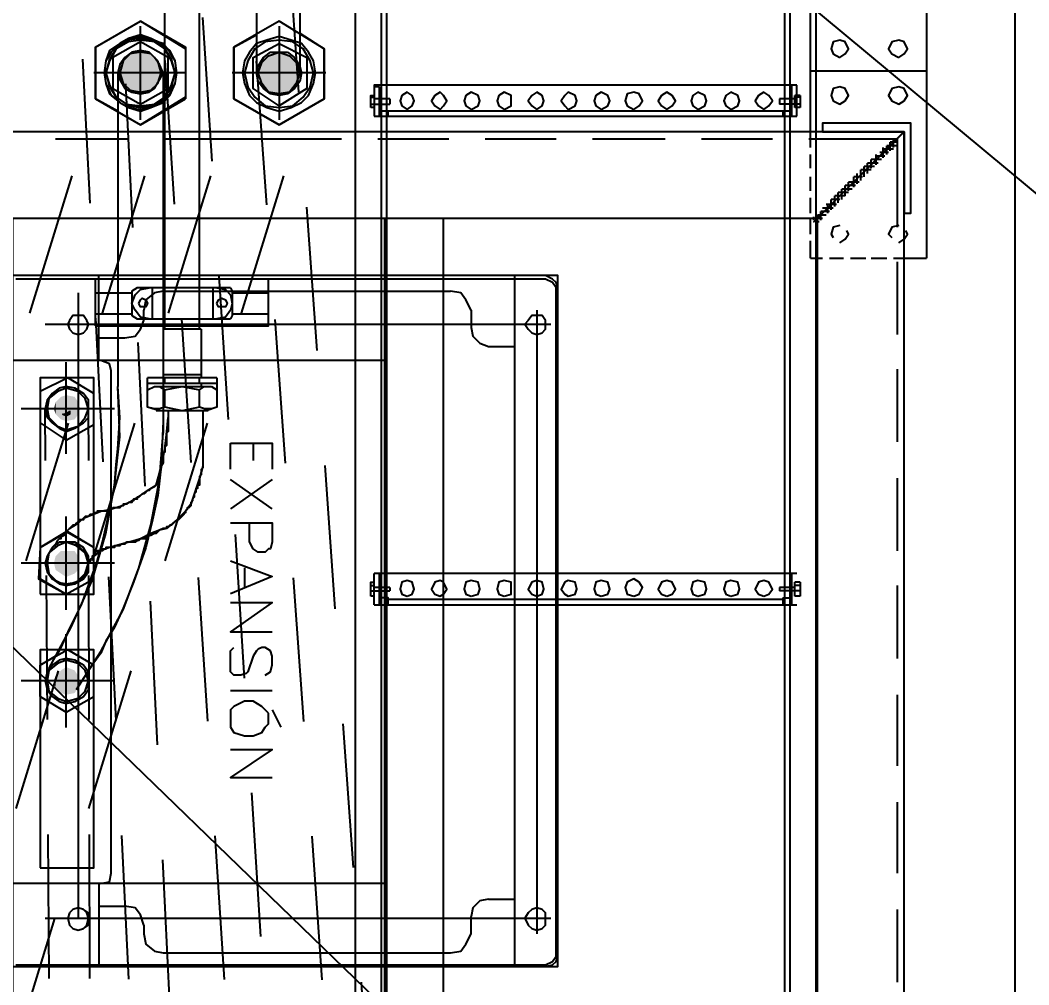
# Model space of a CAD drawing. Header units: millimetres. Extents: x 0 to 257, y -23 to 320.
# Drawn here: x 66.163 to 67.04, y -13.302 to -12.464 of the extents above; entities that cross this region are included whole.
import ezdxf
from ezdxf import colors
from ezdxf.entities.mleader import LeaderData, LeaderLine
from ezdxf.math import Vec2, Vec3

# ---------------------------------------------------------------- set-up
doc = ezdxf.new("R2010")
doc.units = ezdxf.units.MM
doc.header["$LTSCALE"] = 0.1
doc.linetypes.add('DASHED2', pattern=[0.375, 0.25, -0.125])
for name, color, linetype in [('1', 1, 'Continuous'), ('5', 5, 'Continuous'), ('8', 8, 'Continuous'), ('9', 96, 'Continuous'), ('AT&T_PROYECTO F.O', 5, 'Continuous')]:
    doc.layers.add(name, color=color, linetype=linetype)
doc.styles.add('TEXTOS', font='romans.shx')

# ---------------------------------------------------------------- blocks, each defined once
blk = doc.blocks.new('A$Ca43bcb66')
at = {"linetype": 'Continuous'}
for points in [[(0.81685, 3.47649), (0.81685, 3.49605), (0.82437, 3.49756)], [(0.81685, 3.47649), (0.82437, 3.47349), (0.82437, 3.49756)], [(0.82437, 3.47349), (0.82437, 3.49756), (0.82888, 3.49605)], [(0.81234, 3.48552), (0.81384, 3.48101), (0.81384, 3.49154)], [(0.81384, 3.48101), (0.81685, 3.47649), (0.81685, 3.49605)], [(0.81384, 3.48101), (0.81384, 3.49154), (0.81685, 3.49605)], [(0.82437, 3.47349), (0.82888, 3.47649), (0.82888, 3.49605)], [(0.82888, 3.47649), (0.82888, 3.49605), (0.8334, 3.49154)], [(0.82888, 3.47649), (0.8334, 3.48101), (0.8334, 3.49154)], [(0.8334, 3.48101), (0.8334, 3.49154), (0.8349, 3.48552)], [(0.81384, 3.37721), (0.81685, 3.3727), (0.81685, 3.39225)], [(0.81384, 3.37721), (0.81384, 3.38924), (0.81685, 3.39225)], [(0.81384, 3.37721), (0.81835, 3.3727), (0.81835, 3.39225)], [(0.81384, 3.37721), (0.81384, 3.38924), (0.81835, 3.39225)], [(0.81685, 3.3727), (0.82437, 3.3727), (0.82437, 3.39526)], [(0.81685, 3.3727), (0.81685, 3.39225), (0.82437, 3.39526)], [(0.81835, 3.3727), (0.82437, 3.3727), (0.82437, 3.39526)], [(0.81835, 3.3727), (0.81835, 3.39225), (0.82437, 3.39526)], [(0.82437, 3.3727), (0.82437, 3.39526), (0.82888, 3.39225)], [(0.82437, 3.3727), (0.82888, 3.3727), (0.82888, 3.39225)], [(0.82888, 3.3727), (0.82888, 3.39225), (0.8334, 3.38924)], [(0.81234, 3.38323), (0.81384, 3.37721), (0.81384, 3.38924)], [(0.82888, 3.3727), (0.8334, 3.37721), (0.8334, 3.38924)], [(0.8334, 3.37721), (0.8334, 3.38924), (0.8349, 3.38323)], [(0.81234, 3.24934), (0.81384, 3.24332), (0.81384, 3.25385)], [(0.81384, 3.24332), (0.81685, 3.23881), (0.81685, 3.25837)], [(0.81384, 3.24332), (0.81384, 3.25385), (0.81685, 3.25837)], [(0.81685, 3.23881), (0.82437, 3.23731), (0.82437, 3.25987)], [(0.81685, 3.23881), (0.81685, 3.25837), (0.82437, 3.25987)], [(0.82437, 3.25235), (0.82136, 3.25085), (0.82136, 3.25385), (0.82437, 3.25536), (0.82738, 3.25385)], [(0.82437, 3.23731), (0.82437, 3.25987), (0.82888, 3.25837)], [(0.82437, 3.23731), (0.82888, 3.23881), (0.82888, 3.25837)], [(0.82888, 3.23881), (0.82888, 3.25837), (0.8334, 3.25385)], [(0.82888, 3.23881), (0.8334, 3.24332), (0.8334, 3.25385)], [(0.8334, 3.24332), (0.8334, 3.25385), (0.8349, 3.24934)], [(0.62279, 2.95149), (0.6258, 2.94396), (0.6258, 2.97104)], [(0.62279, 2.95149), (0.62279, 2.96502), (0.6258, 2.97104)], [(0.6258, 2.94396), (0.63182, 2.94096), (0.63182, 2.97405)], [(0.6258, 2.94396), (0.6258, 2.97104), (0.63182, 2.97405)], [(0.63182, 2.94096), (0.63182, 2.97405), (0.63934, 2.97706)], [(0.63182, 2.94096), (0.63934, 2.93945), (0.63934, 2.97706)], [(0.63934, 2.93945), (0.63934, 2.97706), (0.64686, 2.97405)], [(0.63934, 2.93945), (0.64686, 2.94096), (0.64686, 2.97405)], [(0.64686, 2.94096), (0.64686, 2.97405), (0.65288, 2.97104)], [(0.64686, 2.94096), (0.65288, 2.94396), (0.65288, 2.97104)], [(0.65288, 2.94396), (0.65288, 2.97104), (0.65589, 2.96502)], [(0.74314, 2.95149), (0.74765, 2.94396), (0.74765, 2.97104)], [(0.74314, 2.95149), (0.74314, 2.96502), (0.74765, 2.97104)], [(0.74314, 2.94998), (0.74765, 2.94396), (0.74765, 2.97104)], [(0.74314, 2.94998), (0.74314, 2.96352), (0.74765, 2.97104)], [(0.74765, 2.94396), (0.75216, 2.94096), (0.75216, 2.97405)], [(0.74765, 2.94396), (0.74765, 2.97104), (0.75216, 2.97405)], [(0.74765, 2.94396), (0.75216, 2.93945), (0.75216, 2.97405)], [(0.75216, 2.94096), (0.75968, 2.93945), (0.75968, 2.97706)], [(0.75216, 2.94096), (0.75216, 2.97405), (0.75968, 2.97706)], [(0.75216, 2.93945), (0.75968, 2.93795), (0.75968, 2.97555)], [(0.75216, 2.93945), (0.75216, 2.97405), (0.75968, 2.97555)], [(0.75968, 2.93945), (0.75968, 2.97706), (0.76721, 2.97405)], [(0.75968, 2.93795), (0.75968, 2.97555), (0.76721, 2.97405)], [(0.75968, 2.93945), (0.76721, 2.94096), (0.76721, 2.97405)], [(0.75968, 2.93795), (0.76721, 2.93945), (0.76721, 2.97405)], [(0.76721, 2.94096), (0.76721, 2.97405), (0.77322, 2.97104)], [(0.76721, 2.93945), (0.76721, 2.97405), (0.77322, 2.97104)], [(0.76721, 2.94096), (0.77322, 2.94396), (0.77322, 2.97104)], [(0.76721, 2.93945), (0.77322, 2.94396), (0.77322, 2.97104)], [(0.77322, 2.94396), (0.77322, 2.97104), (0.77774, 2.96502)], [(0.77322, 2.94396), (0.77322, 2.97104), (0.77774, 2.96352)], [(0.61978, 2.9575), (0.62279, 2.95149), (0.62279, 2.96502)], [(0.6273, 2.9575), (0.63031, 2.96352), (0.63031, 2.95149)], [(0.63031, 2.96352), (0.63332, 2.96653), (0.63332, 2.94697)], [(0.63031, 2.96352), (0.63031, 2.95149), (0.63332, 2.94697)], [(0.63332, 2.96653), (0.63934, 2.96954), (0.63934, 2.94697)], [(0.63332, 2.96653), (0.63332, 2.94697), (0.63934, 2.94697)], [(0.63934, 2.96954), (0.64536, 2.96653), (0.64536, 2.94697)], [(0.63934, 2.96954), (0.63934, 2.94697), (0.64536, 2.94697)], [(0.64536, 2.96653), (0.64836, 2.96352), (0.64836, 2.95149)], [(0.64536, 2.96653), (0.64536, 2.94697), (0.64836, 2.95149)], [(0.64836, 2.96352), (0.64836, 2.95149), (0.65137, 2.9575)], [(0.65288, 2.94396), (0.65589, 2.95149), (0.65589, 2.96502)], [(0.65589, 2.95149), (0.65589, 2.96502), (0.65889, 2.9575)], [(0.74013, 2.9575), (0.74314, 2.95149), (0.74314, 2.96502)], [(0.74163, 2.9575), (0.74314, 2.94998), (0.74314, 2.96352)], [(0.74915, 2.9575), (0.75066, 2.95149), (0.75066, 2.96352)], [(0.75066, 2.95149), (0.75517, 2.94697), (0.75517, 2.96653)], [(0.75066, 2.95149), (0.75066, 2.96352), (0.75517, 2.96653)], [(0.75517, 2.94697), (0.75968, 2.94547), (0.75968, 2.96803)], [(0.75517, 2.94697), (0.75517, 2.96653), (0.75968, 2.96803)], [(0.75968, 2.94547), (0.75968, 2.96803), (0.7657, 2.96653)], [(0.75968, 2.94547), (0.7657, 2.94697), (0.7657, 2.96653)], [(0.7657, 2.94697), (0.7657, 2.96653), (0.77021, 2.96352)], [(0.7657, 2.94697), (0.77021, 2.95149), (0.77021, 2.96352)], [(0.77322, 2.94396), (0.77774, 2.95149), (0.77774, 2.96502)], [(0.77322, 2.94396), (0.77774, 2.94998), (0.77774, 2.96352)]]:
    blk.add_hatch(color=256, dxfattribs=at).paths.add_polyline_path(points)
for p, q in [((0.54757, 3.66153), (0.87702, 3.66153)), ((0.55209, 3.41933), (0.55209, 3.39225)), ((0.18654, 3.41181), (0.19105, 3.41181)), ((0.19105, 3.41181), (0.19105, 3.39977)), ((0.18654, 3.4073), (0.20459, 3.4073)), ((0.18654, 3.40278), (0.19105, 3.40278)), ((0.18654, 3.39977), (0.19105, 3.39977)), ((0.18954, 3.39225), (0.5566, 3.39225)), ((0.54757, 3.20722), (0.87702, 3.20722)), ((0.17751, 3.00865), (0.17751, 2.90485)), ((0.19406, 2.9906), (0.55209, 2.9906)), ((0.55209, 2.99511), (0.55209, 2.96954)), ((0.18654, 2.98759), (0.19105, 2.98759)), ((0.18654, 2.98458), (0.20459, 2.98458)), ((0.19105, 2.98759), (0.19105, 2.97706)), ((0.18654, 2.97856), (0.19105, 2.97856)), ((0.18654, 2.97706), (0.19105, 2.97706))]:
    blk.add_line(p, q, dxfattribs=at)
blk.add_lwpolyline([(0, 4.5), (1.5, 4.5), (1.5, 0), (0, 0), (0, 4.5)])
for points in [[(0.94923, 3.8601), (0.09628, 3.8601), (0.09628, 3.00865), (0.94923, 3.00865), (0.94923, 3.8601)], [(0.54607, 0.00301), (0.54607, 3.8601)], [(0.173, 0.00301), (0.173, 3.84656)], [(0.19556, 0.00301), (0.19556, 3.84656)], [(0.20008, 0.00301), (0.20008, 3.84656)], [(0.55058, 0.00301), (0.55058, 3.84656)], [(0.57315, 0.00301), (0.57315, 3.84656)], [(0.871, 3.78338), (0.17149, 3.78338), (0.17149, 3.08387), (0.871, 3.08387), (0.871, 3.78338)], [(0.49643, 3.78338), (0.49643, 3.08387)], [(0.54757, 3.08387), (0.54757, 3.78338)], [(0.10229, 3.68409), (0.10229, 3.74727)], [(0.87702, 3.73373), (0.39714, 3.73373), (0.39714, 3.13351), (0.87702, 3.13351), (0.87702, 3.73373)], [(0.40767, 3.73373), (0.40165, 3.73223), (0.39865, 3.72922), (0.39714, 3.72471)], [(0.43475, 3.13351), (0.43475, 3.73373)], [(0.79579, 3.66153), (0.79579, 3.73373)], [(0.40767, 3.73223), (0.40165, 3.72922), (0.39865, 3.72471)], [(0.39865, 3.72471), (0.39865, 3.14404)], [(0.868, 3.73223), (0.40767, 3.73223)], [(0.75668, 3.69763), (0.75668, 3.70515), (0.75517, 3.71418), (0.74765, 3.7202), (0.74013, 3.7217), (0.49041, 3.7217), (0.48138, 3.7202), (0.47687, 3.71418), (0.47236, 3.70515), (0.47236, 3.69011)], [(0.41519, 3.70214), (0.41068, 3.70064), (0.40767, 3.69763), (0.40767, 3.6871), (0.41068, 3.68409), (0.41519, 3.68259), (0.41971, 3.68409), (0.42272, 3.6871), (0.42572, 3.69161), (0.42272, 3.69763), (0.41971, 3.70064), (0.41519, 3.70214)], [(0.41519, 3.1636), (0.41519, 3.70515)], [(0.81835, 3.70064), (0.81384, 3.70214), (0.80933, 3.70064), (0.80481, 3.69763), (0.80481, 3.6871), (0.80933, 3.68409), (0.81384, 3.68259), (0.81835, 3.68409)], [(0.80933, 3.70064), (0.80632, 3.69763), (0.80481, 3.69161), (0.80632, 3.6871), (0.80933, 3.68409)], [(0.82287, 3.69161), (0.82136, 3.69763), (0.81835, 3.70064)], [(0.84242, 3.69161), (0.40316, 3.69161)], [(0.45731, 3.67507), (0.46484, 3.67657), (0.47085, 3.68259), (0.47236, 3.69011)], [(0.75668, 3.69763), (0.75968, 3.6886), (0.7642, 3.68259), (0.77322, 3.68108)], [(0.81384, 3.14855), (0.81384, 3.69161)], [(0.82136, 3.6871), (0.82287, 3.69161)], [(0.79579, 3.68108), (0.77322, 3.68108)], [(0.81835, 3.68409), (0.82136, 3.6871)], [(0.45731, 3.67507), (0.43475, 3.67507)], [(0.79428, 3.66153), (0.78676, 3.66002), (0.78526, 3.6525)], [(0.10229, 3.59082), (0.10229, 3.6525)], [(0.78526, 3.6525), (0.78526, 3.21625), (0.78676, 3.21023), (0.79428, 3.20722)], [(0.84693, 3.64799), (0.8003, 3.64799), (0.8003, 3.45844), (0.84693, 3.45844), (0.84693, 3.64799)], [(0.68146, 3.54527), (0.64536, 3.54527), (0.68146, 3.56934), (0.64536, 3.56934)], [(0.10229, 3.49756), (0.10229, 3.55923)], [(0.64836, 3.51368), (0.65438, 3.50767), (0.6619, 3.50315), (0.66942, 3.50315), (0.67845, 3.50767), (0.68146, 3.51067), (0.68146, 3.52572), (0.67845, 3.53023), (0.66942, 3.53324), (0.6619, 3.53324), (0.65438, 3.53023), (0.65137, 3.52572), (0.64836, 3.52271), (0.64836, 3.51368)], [(0.64536, 3.51067), (0.63783, 3.52572)], [(0.82437, 3.52614), (0.82437, 3.4449)], [(0.84693, 3.49906), (0.82437, 3.5126), (0.8003, 3.49906), (0.8003, 3.47198), (0.82287, 3.45844), (0.84693, 3.47198)], [(0.84693, 3.49906), (0.84693, 3.47198), (0.83189, 3.46296), (0.82738, 3.45393), (0.82136, 3.44039), (0.81083, 3.41933), (0.80481, 3.40278), (0.79729, 3.38172), (0.79278, 3.36517), (0.78676, 3.3381), (0.78225, 3.31704), (0.78074, 3.29748), (0.77924, 3.28394), (0.77774, 3.25686), (0.77924, 3.22979)], [(0.82437, 3.50508), (0.81685, 3.50357), (0.80933, 3.49906), (0.80481, 3.49304), (0.80481, 3.478), (0.80933, 3.47198), (0.81685, 3.46747), (0.82437, 3.46596), (0.83039, 3.46747), (0.8364, 3.47198), (0.84092, 3.478), (0.84242, 3.48552), (0.84092, 3.49304), (0.8364, 3.49906), (0.83039, 3.50357), (0.82437, 3.50508)], [(0.82437, 3.50357), (0.81384, 3.50056), (0.80782, 3.49455), (0.80481, 3.48552), (0.80782, 3.47649), (0.81384, 3.47048), (0.82437, 3.46747), (0.83189, 3.47048), (0.83941, 3.47649), (0.84092, 3.48552), (0.83941, 3.49455), (0.83189, 3.50056), (0.82437, 3.50357)], [(0.64536, 3.49413), (0.68146, 3.49413)], [(0.81534, 3.49304), (0.79428, 3.45995), (0.77473, 3.42384), (0.76119, 3.38774), (0.75066, 3.35013), (0.74314, 3.31102), (0.74013, 3.2704)], [(0.65137, 3.48059), (0.64686, 3.47758), (0.64536, 3.47156), (0.64536, 3.46404), (0.64686, 3.45953), (0.65137, 3.45652), (0.65438, 3.45652), (0.65739, 3.45802), (0.65889, 3.45953), (0.6619, 3.46404), (0.66642, 3.47758), (0.66792, 3.47908), (0.67243, 3.48059), (0.67845, 3.48059), (0.68146, 3.47758), (0.68146, 3.45953), (0.67845, 3.45652)], [(0.78225, 3.48552), (0.86348, 3.48552)], [(0.74013, 3.25987), (0.74163, 3.29898), (0.74464, 3.32456), (0.74915, 3.34562), (0.75517, 3.36969), (0.7657, 3.39977), (0.77473, 3.42234), (0.78225, 3.43889), (0.78977, 3.45092), (0.79428, 3.46145), (0.80181, 3.47198), (0.8003, 3.47198)], [(0.83941, 3.47499), (0.81986, 3.43889), (0.80181, 3.39827), (0.78977, 3.35765), (0.78225, 3.31553), (0.77774, 3.27341), (0.77924, 3.22979)], [(0.10229, 3.40278), (0.10229, 3.46596)], [(0.68146, 3.41741), (0.64536, 3.41741), (0.68146, 3.44298), (0.64536, 3.44298)], [(0.5566, 3.41933), (0.18954, 3.41933)], [(0.19406, 3.39225), (0.19406, 3.41933)], [(0.20158, 3.41331), (0.20158, 3.41933)], [(0.54457, 3.41933), (0.54457, 3.41331), (0.55209, 3.41331)], [(0.5566, 3.41933), (0.5566, 3.39225)], [(0.82437, 3.42384), (0.82437, 3.34261)], [(0.18654, 3.39977), (0.18654, 3.41181)], [(0.20158, 3.41331), (0.19406, 3.41331)], [(0.20158, 3.41482), (0.54457, 3.41482)], [(0.21813, 3.41181), (0.21361, 3.4103), (0.21061, 3.40579), (0.21361, 3.39977), (0.21813, 3.39827), (0.22264, 3.39977), (0.22565, 3.40579), (0.22264, 3.4103), (0.21813, 3.41181)], [(0.24671, 3.41181), (0.24069, 3.4103), (0.23919, 3.40579), (0.24069, 3.39977), (0.24671, 3.39827), (0.25122, 3.39977), (0.25273, 3.40579), (0.25122, 3.4103), (0.24671, 3.41181)], [(0.27529, 3.41181), (0.26927, 3.4103), (0.26777, 3.40579), (0.26927, 3.39977), (0.27529, 3.39827), (0.2798, 3.39977), (0.28131, 3.40579), (0.2798, 3.4103), (0.27529, 3.41181)], [(0.30237, 3.41181), (0.29786, 3.4103), (0.29485, 3.40579), (0.29786, 3.39977), (0.30237, 3.39827), (0.30688, 3.39977), (0.30989, 3.40579), (0.30688, 3.4103), (0.30237, 3.41181)], [(0.33095, 3.41181), (0.32644, 3.4103), (0.32343, 3.40429), (0.32644, 3.39977), (0.33095, 3.39677), (0.33697, 3.39977), (0.33847, 3.40429), (0.33697, 3.4103), (0.33095, 3.41181)], [(0.35953, 3.41181), (0.35352, 3.4103), (0.35201, 3.40579), (0.35352, 3.39977), (0.35953, 3.39827), (0.36405, 3.39977), (0.36555, 3.40579), (0.36405, 3.4103), (0.35953, 3.41181)], [(0.38812, 3.41181), (0.3821, 3.4103), (0.38059, 3.40579), (0.3821, 3.39977), (0.38812, 3.39827), (0.39112, 3.39977), (0.39413, 3.40579), (0.39112, 3.4103), (0.38812, 3.41181)], [(0.41519, 3.41181), (0.41068, 3.4103), (0.40918, 3.40579), (0.41068, 3.39977), (0.41519, 3.39827), (0.41971, 3.39977), (0.42272, 3.40579), (0.41971, 3.4103), (0.41519, 3.41181)], [(0.44378, 3.41181), (0.43776, 3.4103), (0.43776, 3.39977), (0.44378, 3.39827), (0.44829, 3.39977), (0.44979, 3.40579), (0.44829, 3.4103), (0.44378, 3.41181)], [(0.47236, 3.41181), (0.46634, 3.4103), (0.46484, 3.40579), (0.46634, 3.39977), (0.47236, 3.39827), (0.47687, 3.39977), (0.47838, 3.40579), (0.47687, 3.4103), (0.47236, 3.41181)], [(0.49944, 3.41181), (0.49643, 3.4103), (0.49342, 3.40579), (0.49643, 3.39977), (0.49944, 3.39827), (0.50395, 3.39977), (0.50696, 3.40579), (0.50395, 3.4103), (0.49944, 3.41181)], [(0.52802, 3.41181), (0.52351, 3.4103), (0.522, 3.40579), (0.52351, 3.39977), (0.52802, 3.39827), (0.53253, 3.39977), (0.53404, 3.40579), (0.53253, 3.4103), (0.52802, 3.41181)], [(0.55209, 3.41632), (0.55058, 3.41632)], [(0.55961, 3.41181), (0.55961, 3.39977), (0.5566, 3.39977)], [(0.5566, 3.41181), (0.55961, 3.41181)], [(0.68146, 3.3813), (0.64536, 3.39484), (0.68146, 3.40988)], [(0.84693, 3.4103), (0.8003, 3.4103), (0.8003, 3.22226), (0.84693, 3.22226), (0.84693, 3.4103)], [(0.8003, 3.36969), (0.82287, 3.35615), (0.84693, 3.36969), (0.84693, 3.39677), (0.82437, 3.4103)], [(0.8003, 3.36969), (0.82437, 3.35615), (0.84693, 3.36969), (0.84844, 3.39677), (0.82437, 3.4103), (0.8003, 3.39677), (0.8003, 3.36969)], [(0.19105, 3.40429), (0.20459, 3.40429)], [(0.20459, 3.40429), (0.20459, 3.4073)], [(0.55961, 3.4073), (0.54306, 3.4073)], [(0.54306, 3.40429), (0.54306, 3.4073)], [(0.54306, 3.40429), (0.5566, 3.40429)], [(0.55961, 3.40278), (0.5566, 3.40278)], [(0.66942, 3.38732), (0.66942, 3.40387)], [(0.8364, 3.39677), (0.82437, 3.40278), (0.80933, 3.39677), (0.80481, 3.39075), (0.80481, 3.37721), (0.80933, 3.36969)], [(0.84092, 3.39075), (0.8364, 3.39677), (0.83039, 3.40128), (0.82437, 3.40278), (0.81685, 3.40128), (0.80933, 3.39677), (0.80632, 3.39075), (0.80481, 3.38323), (0.80632, 3.37721), (0.80933, 3.36969), (0.81685, 3.36517)], [(0.82437, 3.40128), (0.81384, 3.39977), (0.80782, 3.39225), (0.80481, 3.38323), (0.80782, 3.3742), (0.81384, 3.36818), (0.82437, 3.36517)], [(0.83189, 3.39977), (0.82437, 3.40128), (0.81534, 3.39977), (0.80782, 3.39225)], [(0.84092, 3.38323), (0.83941, 3.39225), (0.83189, 3.39977)], [(0.78225, 3.38323), (0.86348, 3.38323)], [(0.83941, 3.3742), (0.84092, 3.38323)], [(0.84092, 3.37721), (0.84242, 3.38323), (0.84092, 3.39075)], [(0.70553, 3.29898), (0.70854, 3.30951), (0.71606, 3.33208), (0.72057, 3.3381), (0.72809, 3.34562), (0.73712, 3.35314), (0.74314, 3.35464), (0.75066, 3.35765), (0.75968, 3.36217), (0.7642, 3.36367), (0.77623, 3.36668), (0.78676, 3.36969), (0.79428, 3.3727), (0.8003, 3.37721)], [(0.72809, 3.34712), (0.7296, 3.34712), (0.7311, 3.34863), (0.73261, 3.35013), (0.73411, 3.35013), (0.73561, 3.35164), (0.73712, 3.35164), (0.73712, 3.35314), (0.74013, 3.35314), (0.74314, 3.35464), (0.74615, 3.35765), (0.74765, 3.35765), (0.75066, 3.35916), (0.75216, 3.35916), (0.75367, 3.36066), (0.75517, 3.36066), (0.75517, 3.36217), (0.75968, 3.36217), (0.76119, 3.36367), (0.76269, 3.36367), (0.7642, 3.36517), (0.77172, 3.36517), (0.77322, 3.36668), (0.77623, 3.36668), (0.77774, 3.36818), (0.78225, 3.36818), (0.78225, 3.36969), (0.78977, 3.36969), (0.78977, 3.37119), (0.79278, 3.37119), (0.79278, 3.3727), (0.79729, 3.3727), (0.79729, 3.3742), (0.7988, 3.37571), (0.8003, 3.37571)], [(0.8003, 3.37721), (0.80181, 3.37721), (0.80181, 3.37871), (0.80331, 3.38022), (0.80331, 3.38172), (0.80481, 3.38172)], [(0.80782, 3.3742), (0.81534, 3.36818), (0.82437, 3.36517), (0.83189, 3.36818)], [(0.83189, 3.36818), (0.83941, 3.3742)], [(0.8364, 3.36969), (0.84092, 3.37721)], [(0.10229, 3.30951), (0.10229, 3.3727)], [(0.68146, 3.34821), (0.64536, 3.34821), (0.64536, 3.36476), (0.64686, 3.37077), (0.64836, 3.37077), (0.65137, 3.37378), (0.65739, 3.37378), (0.6619, 3.37077), (0.66491, 3.36476), (0.66491, 3.34821)], [(0.81685, 3.36517), (0.83039, 3.36517), (0.8364, 3.36969)], [(0.82136, 3.35314), (0.82437, 3.35615), (0.82437, 3.35765), (0.82587, 3.35916), (0.82888, 3.36066), (0.82888, 3.36217), (0.83039, 3.36217), (0.83189, 3.36367), (0.8334, 3.36668), (0.8364, 3.36969)], [(0.84693, 3.36969), (0.82587, 3.35765)], [(0.80933, 3.34411), (0.80933, 3.34562), (0.81384, 3.34562), (0.81384, 3.34712), (0.81534, 3.34863), (0.81685, 3.35013), (0.81835, 3.35013), (0.81986, 3.35164), (0.82587, 3.35765)], [(0.73561, 3.25085), (0.73561, 3.2689), (0.73712, 3.2704), (0.73712, 3.28093), (0.73862, 3.28244), (0.73862, 3.28695), (0.74013, 3.28845), (0.74013, 3.29598), (0.74163, 3.29898), (0.74163, 3.30049), (0.74314, 3.3035), (0.74314, 3.30801), (0.74464, 3.31102), (0.74615, 3.31553), (0.74765, 3.31704), (0.75066, 3.31854), (0.75216, 3.32005), (0.75367, 3.32005), (0.75517, 3.32155), (0.75668, 3.32305), (0.75818, 3.32305), (0.76119, 3.32606), (0.76269, 3.32606), (0.76269, 3.32757), (0.7657, 3.32757), (0.7657, 3.32907), (0.76721, 3.32907), (0.76721, 3.33058), (0.77021, 3.33058), (0.77172, 3.33208), (0.77473, 3.33208), (0.77473, 3.33358), (0.77623, 3.33358), (0.77774, 3.33509), (0.78375, 3.33509), (0.78526, 3.33659), (0.78676, 3.33659), (0.78977, 3.3381), (0.79729, 3.3381), (0.79729, 3.3396), (0.8003, 3.3396), (0.80181, 3.34111), (0.80331, 3.34111), (0.80481, 3.34261), (0.80782, 3.34261), (0.81384, 3.34863)], [(0.82136, 3.35314), (0.81384, 3.34863)], [(0.70553, 3.25085), (0.70553, 3.30049), (0.70703, 3.30199), (0.70703, 3.30651), (0.70854, 3.30801), (0.70854, 3.31553), (0.71004, 3.31553), (0.71004, 3.31854), (0.71155, 3.31854), (0.71155, 3.32155), (0.71305, 3.32305), (0.71305, 3.32606), (0.71455, 3.32757), (0.71455, 3.32907), (0.71606, 3.33058), (0.71606, 3.33358), (0.71756, 3.33509), (0.71907, 3.33509), (0.71907, 3.33659), (0.72057, 3.3381), (0.72057, 3.3396), (0.72208, 3.3396), (0.72208, 3.34111), (0.72508, 3.34411), (0.72659, 3.34562), (0.72809, 3.34562)], [(0.80933, 3.34411), (0.79428, 3.3381), (0.78676, 3.33659), (0.77623, 3.33358), (0.76721, 3.32907), (0.75968, 3.32456), (0.75367, 3.32005), (0.74615, 3.31553), (0.74314, 3.305), (0.74013, 3.29146), (0.73862, 3.28394), (0.73712, 3.27191), (0.73561, 3.25686)], [(0.64536, 3.3106), (0.68146, 3.33617)], [(0.64536, 3.33617), (0.68146, 3.3106)], [(0.68146, 3.27901), (0.64536, 3.27901), (0.64536, 3.30157)], [(0.68146, 3.30157), (0.68146, 3.27901)], [(0.6619, 3.27901), (0.6619, 3.29405)], [(0.82437, 3.28845), (0.82437, 3.20873)], [(0.10229, 3.21474), (0.10229, 3.27792)], [(0.74013, 2.9575), (0.74013, 3.2704)], [(0.8003, 3.2358), (0.82287, 3.22226), (0.84693, 3.2343), (0.84693, 3.26138), (0.82437, 3.27642), (0.8003, 3.26288), (0.8003, 3.2358)], [(0.82437, 3.2689), (0.81685, 3.26589), (0.80933, 3.26138), (0.80481, 3.25686), (0.80481, 3.24182), (0.80933, 3.2358), (0.81685, 3.23129), (0.82437, 3.22979), (0.83039, 3.23129), (0.8364, 3.2358), (0.84092, 3.24182), (0.84242, 3.24934), (0.84092, 3.25686), (0.8364, 3.26138), (0.83039, 3.26589), (0.82437, 3.2689)], [(0.82437, 3.26739), (0.81384, 3.26439), (0.80782, 3.25686), (0.80481, 3.24934), (0.80782, 3.24032), (0.81384, 3.2343), (0.82437, 3.23129), (0.83189, 3.2343), (0.83941, 3.24032), (0.84092, 3.24934), (0.83941, 3.25686), (0.83189, 3.26439), (0.82437, 3.26739)], [(0.82136, 3.25085), (0.82136, 3.25385), (0.82437, 3.25536), (0.82738, 3.25385)], [(0.69349, 3.22226), (0.69349, 3.24784), (0.70252, 3.25085)], [(0.69801, 3.24934), (0.70402, 3.24934), (0.70854, 3.24784)], [(0.70102, 3.25085), (0.74615, 3.25085)], [(0.70854, 3.24784), (0.72358, 3.25085), (0.73862, 3.24784), (0.74314, 3.24934), (0.74765, 3.24934), (0.75367, 3.24784)], [(0.70854, 3.24784), (0.70854, 3.23279)], [(0.73862, 3.24784), (0.73862, 3.23279)], [(0.74314, 3.25085), (0.75367, 3.24784), (0.75367, 3.22226)], [(0.78225, 3.24934), (0.86348, 3.24934)], [(0.69801, 3.22979), (0.69349, 3.23279)], [(0.75367, 3.22678), (0.69349, 3.22678)], [(0.75367, 3.23279), (0.74765, 3.22979), (0.69801, 3.22979)], [(0.70854, 3.23279), (0.70402, 3.22979)], [(0.70703, 3.22678), (0.70703, 3.22979)], [(0.73862, 3.23279), (0.72358, 3.22979), (0.70854, 3.23279)], [(0.70854, 3.22678), (0.70854, 3.22226)], [(0.74314, 3.22979), (0.73862, 3.23279)], [(0.73862, 3.22678), (0.73862, 3.22226)], [(0.77924, 2.9575), (0.77924, 3.22979)], [(0.69349, 3.22226), (0.75367, 3.22226)], [(0.70703, 3.18014), (0.70703, 3.22226)], [(0.74013, 3.21926), (0.70703, 3.21926)], [(0.79579, 3.20722), (0.79579, 3.13351)], [(0.47236, 3.1636), (0.47236, 3.17864), (0.47085, 3.18616), (0.46484, 3.19218), (0.45731, 3.19519), (0.43475, 3.19519)], [(0.10229, 3.12147), (0.10229, 3.18466)], [(0.41519, 3.18466), (0.41068, 3.18315), (0.40767, 3.18014), (0.40767, 3.17262), (0.41068, 3.16811), (0.41971, 3.16811), (0.42272, 3.17262), (0.42572, 3.17563), (0.42272, 3.18014), (0.41971, 3.18315), (0.41519, 3.18466)], [(0.79579, 3.18766), (0.77322, 3.18766), (0.7642, 3.18616), (0.75968, 3.18014), (0.75668, 3.17262), (0.75668, 3.1636)], [(0.81384, 3.18466), (0.80933, 3.18315), (0.80632, 3.18014), (0.80481, 3.17563), (0.80632, 3.17262), (0.80933, 3.16811), (0.81835, 3.16811), (0.82136, 3.17262), (0.82287, 3.17563), (0.82136, 3.18014), (0.81835, 3.18315), (0.81384, 3.18466)], [(0.84242, 3.17563), (0.40316, 3.17563)], [(0.7988, 3.17713), (0.64836, 3.17713), (0.64836, 3.13652), (0.7988, 3.13652)], [(0.70703, 3.18014), (0.74013, 3.18014)], [(0.70854, 3.18014), (0.70854, 2.86724)], [(0.73862, 3.18014), (0.73862, 2.86724)], [(0.7988, 3.17713), (0.7988, 3.13652)], [(0.67995, 3.1666), (0.64836, 3.1666)], [(0.69349, 3.14404), (0.68597, 3.14554), (0.68146, 3.15006), (0.67995, 3.15758), (0.68146, 3.1636), (0.68597, 3.16961), (0.69349, 3.17112)], [(0.68146, 3.14404), (0.67995, 3.14705), (0.67995, 3.16811), (0.68146, 3.17112)], [(0.68146, 3.14404), (0.76269, 3.14404), (0.76721, 3.14705), (0.76721, 3.16811), (0.76269, 3.17112), (0.68146, 3.17112)], [(0.6965, 3.17112), (0.6965, 3.14404)], [(0.74915, 3.17112), (0.74915, 3.14404)], [(0.75216, 3.17112), (0.75968, 3.16961), (0.7642, 3.1636), (0.76721, 3.15758), (0.7642, 3.15006), (0.75968, 3.14554), (0.75216, 3.14404)], [(0.7988, 3.1666), (0.76721, 3.1666)], [(0.47236, 3.1636), (0.47687, 3.15457), (0.48138, 3.14855), (0.49041, 3.14705)], [(0.69349, 3.15758), (0.69199, 3.15457), (0.68898, 3.15307), (0.68597, 3.15457), (0.68447, 3.15758), (0.68597, 3.16059), (0.69199, 3.16059), (0.69349, 3.15758)], [(0.74013, 3.14705), (0.74765, 3.14855), (0.75517, 3.15457), (0.75668, 3.1636)], [(0.76119, 3.15758), (0.75968, 3.15457), (0.75818, 3.15307), (0.75517, 3.15457), (0.75367, 3.15758), (0.75517, 3.16059), (0.75968, 3.16059), (0.76119, 3.15758)], [(0.74013, 3.14705), (0.49041, 3.14705)], [(0.67995, 3.14855), (0.64836, 3.14855)], [(0.7988, 3.14855), (0.76721, 3.14855)], [(0.39714, 3.14404), (0.39865, 3.13953), (0.40165, 3.13652), (0.40767, 3.13351)], [(0.39865, 3.14404), (0.40165, 3.13953), (0.40767, 3.13652)], [(0.40767, 3.13652), (0.868, 3.13652)], [(0.1053, 3.11847), (0.07672, 3.11847)], [(0.09628, 2.79504), (0.07672, 2.79504), (0.07672, 3.11847)], [(0.12486, 3.11847), (0.11132, 3.11847)], [(0.14291, 3.11847), (0.12937, 3.11847)], [(0.16096, 3.11847), (0.14893, 3.11847)], [(0.17751, 3.11847), (0.16698, 3.11847)], [(0.17751, 3.11847), (0.17751, 3.10342)], [(0.10079, 3.10493), (0.09628, 3.10192), (0.09327, 3.09741), (0.09477, 3.0944)], [(0.15194, 3.10493), (0.14742, 3.10192), (0.14442, 3.09741), (0.14592, 3.0944)], [(0.10079, 3.08988), (0.10681, 3.09139), (0.10982, 3.09741), (0.10681, 3.10041)], [(0.15194, 3.08988), (0.15795, 3.09139), (0.15946, 3.09741), (0.15795, 3.10041)], [(0.17751, 3.09741), (0.17751, 3.08387)], [(0.09778, 3.01015), (0.1745, 3.08687), (0.09628, 3.00865)], [(0.17901, 3.01467), (0.10229, 3.01467), (0.10229, 3.09139)], [(0.16848, 3.08537), (0.16848, 3.07785)], [(0.16999, 3.08687), (0.17149, 3.08687)], [(0.17149, 3.08838), (0.17149, 3.08086)], [(0.1745, 3.08537), (0.1745, 3.08236)], [(0.16698, 3.00865), (0.09628, 3.00865), (0.09628, 3.07935), (0.09026, 3.07935), (0.09026, 3.00113), (0.16698, 3.00113), (0.16698, 3.00865)], [(0.15946, 3.07634), (0.15946, 3.06732)], [(0.16096, 3.07785), (0.16848, 3.07785)], [(0.16247, 3.07935), (0.16247, 3.07183)], [(0.16397, 3.08086), (0.17149, 3.08086)], [(0.16698, 3.08387), (0.1745, 3.08387)], [(0.17751, 3.07935), (0.17751, 3.06581)], [(0.15344, 3.07033), (0.15344, 3.0613)], [(0.15495, 3.07183), (0.16397, 3.07183)], [(0.15645, 3.07334), (0.15645, 3.06431)], [(0.15795, 3.07484), (0.16698, 3.07484)], [(0.14442, 3.0613), (0.15344, 3.0613)], [(0.14442, 3.0598), (0.14442, 3.05228)], [(0.14742, 3.06431), (0.15645, 3.06431)], [(0.14742, 3.06431), (0.14742, 3.05528)], [(0.15043, 3.06732), (0.15043, 3.05829)], [(0.15194, 3.06732), (0.15946, 3.06732)], [(0.17751, 3.0598), (0.17751, 3.04776)], [(0.13388, 3.05077), (0.13388, 3.04175)], [(0.13539, 3.05228), (0.14442, 3.05228)], [(0.13689, 3.05378), (0.13689, 3.04475)], [(0.1384, 3.05528), (0.14742, 3.05528)], [(0.1399, 3.05679), (0.1399, 3.04776)], [(0.14141, 3.05829), (0.15043, 3.05829)], [(0.12486, 3.04175), (0.13388, 3.04175)], [(0.12787, 3.04475), (0.12787, 3.03573)], [(0.13088, 3.04776), (0.13088, 3.03874)], [(0.13238, 3.04776), (0.1399, 3.04776)], [(0.11583, 3.03272), (0.12486, 3.03272)], [(0.11884, 3.03573), (0.12787, 3.03573)], [(0.12035, 3.03723), (0.12035, 3.02821)], [(0.12185, 3.03874), (0.13088, 3.03874)], [(0.12486, 3.04024), (0.12486, 3.03272)], [(0.17751, 3.04024), (0.17751, 3.02821)], [(0.1053, 3.02369), (0.11433, 3.02369)], [(0.10831, 3.0252), (0.10831, 3.01768)], [(0.10982, 3.0267), (0.11734, 3.0267)], [(0.11132, 3.02821), (0.11132, 3.02068)], [(0.11282, 3.02971), (0.12035, 3.02971)], [(0.11433, 3.03121), (0.11433, 3.02219)], [(0.10229, 3.02068), (0.11132, 3.02068)], [(0.10229, 3.01768), (0.10831, 3.01768)], [(0.1053, 3.02219), (0.1053, 3.01467)], [(0.17751, 3.02219), (0.17751, 3.00865)], [(0.27228, 3.01467), (0.21061, 3.01467)], [(0.36706, 3.01467), (0.30387, 3.01467)], [(0.46032, 3.01467), (0.39865, 3.01467)], [(0.55359, 3.01467), (0.49191, 3.01467)], [(0.74013, 3.01467), (0.58518, 3.01467)], [(0.8334, 3.01467), (0.77021, 3.01467)], [(0.63934, 2.91237), (0.67845, 2.93494), (0.67845, 2.98007), (0.63934, 3.00263), (0.60023, 2.98007), (0.60023, 2.93644), (0.63934, 2.91237)], [(0.60023, 2.93644), (0.60023, 2.98007), (0.63934, 3.00263), (0.67845, 2.98007), (0.67845, 2.93494), (0.65889, 2.92441)], [(0.63934, 2.91689), (0.63934, 2.99812)], [(0.72057, 2.97856), (0.75968, 3.00263)], [(0.7988, 2.93494), (0.7988, 2.98007), (0.75968, 3.00263), (0.72057, 2.98007)], [(0.75968, 2.99812), (0.75968, 2.91689)], [(0.18954, 2.99511), (0.18954, 2.96803)], [(0.18954, 2.96803), (0.5566, 2.96803), (0.5566, 2.99511)], [(0.5566, 2.99511), (0.18954, 2.99511)], [(0.19406, 2.96803), (0.19406, 2.99511)], [(0.20158, 2.9906), (0.20158, 2.99511)], [(0.21813, 2.98909), (0.21361, 2.98608), (0.21061, 2.98157), (0.21361, 2.97706), (0.21813, 2.97405), (0.22264, 2.97706), (0.22565, 2.98157), (0.22264, 2.98608), (0.21813, 2.98909)], [(0.24671, 2.98909), (0.24069, 2.98608), (0.23919, 2.98157), (0.24069, 2.97706), (0.24671, 2.97405), (0.25122, 2.97706), (0.25273, 2.98157), (0.25122, 2.98608), (0.24671, 2.98909)], [(0.27529, 2.98909), (0.26927, 2.98608), (0.26777, 2.98157), (0.26927, 2.97706), (0.27529, 2.97405), (0.2798, 2.97706), (0.28131, 2.98157), (0.2798, 2.98608), (0.27529, 2.98909)], [(0.30237, 2.98909), (0.29786, 2.98608), (0.29485, 2.98157), (0.29786, 2.97706), (0.30237, 2.97405), (0.30688, 2.97706), (0.30989, 2.98157), (0.30688, 2.98608), (0.30237, 2.98909)], [(0.33095, 2.98909), (0.32644, 2.98608), (0.32343, 2.98157), (0.32644, 2.97555), (0.33095, 2.97405), (0.33697, 2.97555), (0.33847, 2.98157), (0.33697, 2.98608), (0.33095, 2.98909)], [(0.35953, 2.98909), (0.35352, 2.98608), (0.35201, 2.98157), (0.35352, 2.97706), (0.35953, 2.97405), (0.36405, 2.97706), (0.36555, 2.98157), (0.36405, 2.98608), (0.35953, 2.98909)], [(0.38812, 2.98909), (0.3821, 2.98608), (0.38059, 2.98157), (0.3821, 2.97706), (0.38812, 2.97405), (0.39112, 2.97706), (0.39413, 2.98157), (0.39112, 2.98608), (0.38812, 2.98909)], [(0.41519, 2.98909), (0.41068, 2.98608), (0.40918, 2.98157), (0.41068, 2.97706), (0.41519, 2.97405), (0.41971, 2.97706), (0.42272, 2.98157), (0.41971, 2.98608), (0.41519, 2.98909)], [(0.44378, 2.98909), (0.43776, 2.98608), (0.43776, 2.97706), (0.44378, 2.97405), (0.44829, 2.97706), (0.44979, 2.98157), (0.44829, 2.98608), (0.44378, 2.98909)], [(0.47236, 2.98909), (0.46634, 2.98608), (0.46484, 2.98157), (0.46634, 2.97706), (0.47236, 2.97405), (0.47687, 2.97706), (0.47838, 2.98157), (0.47687, 2.98608), (0.47236, 2.98909)], [(0.49944, 2.98909), (0.49643, 2.98608), (0.49342, 2.98157), (0.49643, 2.97706), (0.49944, 2.97405), (0.50395, 2.97706), (0.50696, 2.98157), (0.50395, 2.98608), (0.49944, 2.98909)], [(0.52802, 2.98909), (0.52351, 2.98608), (0.522, 2.98157), (0.52351, 2.97706), (0.52802, 2.97405), (0.53253, 2.97706), (0.53404, 2.98157), (0.53253, 2.98608), (0.52802, 2.98909)], [(0.54457, 2.99511), (0.54457, 2.9906)], [(0.55209, 2.9921), (0.55058, 2.9921)], [(0.63934, 2.9906), (0.62881, 2.98759), (0.61978, 2.98308), (0.61376, 2.97706), (0.60925, 2.96653), (0.60775, 2.9575), (0.60925, 2.94697), (0.61376, 2.93945), (0.61978, 2.93193), (0.62881, 2.92892), (0.63934, 2.92591), (0.64987, 2.92892), (0.65889, 2.93193), (0.66491, 2.93945), (0.66942, 2.94697), (0.67093, 2.9575), (0.66942, 2.96653), (0.66491, 2.97706), (0.65889, 2.98308), (0.64987, 2.98759), (0.63934, 2.9906)], [(0.77924, 2.9906), (0.7988, 2.98007), (0.7988, 2.93494), (0.75968, 2.91237), (0.72057, 2.93494), (0.72057, 2.97856), (0.74013, 2.9906)], [(0.77021, 2.98759), (0.75968, 2.9906), (0.75066, 2.98759), (0.74013, 2.98308), (0.73411, 2.97706), (0.7296, 2.96653), (0.72809, 2.9575), (0.7296, 2.94697), (0.73411, 2.93945), (0.74013, 2.93193), (0.75066, 2.92892), (0.75968, 2.92591), (0.77021, 2.92892), (0.77774, 2.93193), (0.78526, 2.93945), (0.78977, 2.94697)], [(0.7296, 2.94697), (0.73411, 2.93795), (0.74163, 2.93193), (0.75066, 2.92742), (0.75968, 2.92441), (0.77021, 2.92742), (0.77774, 2.93193), (0.78676, 2.93795), (0.78977, 2.94697), (0.79127, 2.9575), (0.78977, 2.96653), (0.78676, 2.97555), (0.77774, 2.98308), (0.77021, 2.98759), (0.75968, 2.98909), (0.75066, 2.98759), (0.74163, 2.98308), (0.73411, 2.97555), (0.7296, 2.96653)], [(0.10079, 2.98458), (0.09628, 2.98157), (0.09327, 2.97706), (0.09628, 2.97104), (0.10079, 2.96954), (0.10681, 2.97104), (0.10982, 2.97706), (0.10681, 2.98157), (0.10079, 2.98458)], [(0.15194, 2.98458), (0.14742, 2.98157), (0.14442, 2.97706), (0.14742, 2.97104), (0.15194, 2.96954), (0.15795, 2.97104), (0.15946, 2.97706), (0.15795, 2.98157), (0.15194, 2.98458)], [(0.18654, 2.97706), (0.18654, 2.98759)], [(0.19105, 2.98007), (0.20459, 2.98007)], [(0.20459, 2.98007), (0.20459, 2.98458)], [(0.55961, 2.98458), (0.54306, 2.98458)], [(0.54306, 2.98007), (0.54306, 2.98458)], [(0.54306, 2.98007), (0.5566, 2.98007)], [(0.55961, 2.98759), (0.55961, 2.97706), (0.5566, 2.97706)], [(0.5566, 2.98759), (0.55961, 2.98759)], [(0.63934, 2.98759), (0.6273, 2.98608), (0.61828, 2.97856), (0.61226, 2.96954), (0.60925, 2.9575), (0.61226, 2.94697), (0.61828, 2.93644), (0.6273, 2.93042), (0.63934, 2.92892), (0.65137, 2.93042), (0.6604, 2.93644), (0.66642, 2.94697), (0.66942, 2.9575), (0.66642, 2.96954), (0.6604, 2.97856), (0.65137, 2.98608), (0.63934, 2.98759)], [(0.61527, 2.97104), (0.63934, 2.98608), (0.6619, 2.97104), (0.6619, 2.94396), (0.63934, 2.93193), (0.61527, 2.94396), (0.61527, 2.97104)], [(0.7988, 2.93494), (0.75968, 2.91237), (0.72057, 2.93494), (0.72057, 2.98007)], [(0.75968, 2.98759), (0.74765, 2.98608), (0.73862, 2.97856), (0.73261, 2.96954), (0.7296, 2.9575), (0.73261, 2.94697), (0.73862, 2.93644), (0.74765, 2.93042), (0.75968, 2.92892), (0.77021, 2.93042), (0.78074, 2.93644), (0.78676, 2.94697), (0.78977, 2.9575), (0.78676, 2.96954), (0.78074, 2.97856), (0.77021, 2.98608), (0.75968, 2.98759)], [(0.75968, 2.98608), (0.74765, 2.98458), (0.73862, 2.97856), (0.73261, 2.96803), (0.7296, 2.9575), (0.73261, 2.94547), (0.73862, 2.93644), (0.74765, 2.92892), (0.75968, 2.92742), (0.77172, 2.92892), (0.78074, 2.93644), (0.78676, 2.94547), (0.78977, 2.9575), (0.78676, 2.96803), (0.78074, 2.97856), (0.77172, 2.98458), (0.75968, 2.98608)], [(0.73561, 2.94396), (0.75968, 2.93042), (0.78375, 2.94396), (0.78375, 2.97104), (0.75968, 2.98458), (0.73561, 2.97104), (0.73561, 2.94396)], [(0.78977, 2.96653), (0.78526, 2.97706), (0.77774, 2.98308)], [(0.55961, 2.97856), (0.5566, 2.97856)], [(0.63182, 2.93945), (0.6258, 2.94396), (0.62129, 2.95149), (0.61978, 2.9575), (0.62129, 2.96502), (0.6258, 2.97104), (0.63182, 2.97555), (0.63934, 2.97706), (0.64686, 2.97555), (0.65288, 2.97104), (0.65739, 2.96502), (0.65889, 2.9575), (0.65739, 2.95149), (0.65288, 2.94396), (0.64686, 2.93945), (0.63182, 2.93945)], [(0.63934, 2.93945), (0.63031, 2.94246), (0.62429, 2.94848), (0.62129, 2.9575), (0.62429, 2.96653), (0.63031, 2.97405), (0.63934, 2.97555), (0.64836, 2.97405), (0.65438, 2.96653), (0.65739, 2.9575), (0.65438, 2.94848), (0.64836, 2.94246), (0.63934, 2.93945)], [(0.74464, 2.94697), (0.75216, 2.93945), (0.75968, 2.93795), (0.76721, 2.93945), (0.77322, 2.94396), (0.77774, 2.94998), (0.77924, 2.9575), (0.77774, 2.96352), (0.77322, 2.97104), (0.76721, 2.97405), (0.75968, 2.97555), (0.75216, 2.97405), (0.74765, 2.97104), (0.74314, 2.96352), (0.74013, 2.9575), (0.74314, 2.94998), (0.74765, 2.94396)], [(0.75066, 2.94096), (0.75968, 2.93945), (0.76871, 2.94096), (0.77473, 2.94697), (0.77774, 2.9575), (0.77473, 2.96653), (0.76871, 2.97255), (0.75968, 2.97405), (0.75066, 2.97255), (0.74464, 2.96653), (0.74163, 2.9575), (0.74464, 2.94697)], [(0.55209, 2.96954), (0.5566, 2.96954)], [(0.07672, 2.956), (0.17751, 2.956)], [(0.59872, 2.9575), (0.67995, 2.9575)], [(0.62129, 2.75592), (0.62129, 2.9575)], [(0.65889, 2.75592), (0.65889, 2.9575)], [(0.72057, 2.9575), (0.8003, 2.9575)], [(0.10079, 2.94396), (0.09628, 2.94096), (0.09327, 2.93644), (0.09628, 2.93042), (0.10079, 2.92892), (0.10681, 2.93042), (0.10982, 2.93644), (0.10681, 2.94096), (0.10079, 2.94396)], [(0.15194, 2.94396), (0.14742, 2.94096), (0.14442, 2.93644), (0.14742, 2.93042), (0.15194, 2.92892), (0.15795, 2.93042), (0.15946, 2.93644), (0.15795, 2.94096), (0.15194, 2.94396)], [(0.62129, 2.9229), (0.60023, 2.93644), (0.61978, 2.92441)], [(0.72057, 2.93644), (0.75968, 2.91237)]]:
    blk.add_lwpolyline(points, dxfattribs=at)

msp = doc.modelspace()

# ---------------------------------------------------------------- block references
at = {"layer": 'AT&T_PROYECTO F.O', "rotation": 180}
msp.add_blockref('A$Ca43bcb66', (67.02746, -9.55234), dxfattribs=at)

# ---------------------------------------------------------------- next in the draw order: linework, layer by layer
at = {"layer": '1', "linetype": 'DASHED2', "ltscale": 5}
for p, q in [((66.45787, -13.74639), (66.18504, -9.93294)), ((66.22265, -9.93294), (66.49087, -13.74639)), ((66.36981, -13.74639), (66.18504, -10.88969)), ((66.22265, -10.88969), (66.40281, -13.74639)), ((66.28026, -13.74639), (66.18504, -11.84494)), ((66.22265, -11.84494), (66.31326, -13.74639)), ((66.19161, -13.74639), (66.18504, -12.80169)), ((66.22461, -13.74639), (66.22265, -12.80169))]:
    msp.add_line(p, q, dxfattribs=at)

# ---------------------------------------------------------------- next in the draw order: leaders
at = {"layer": '8', "ltscale": 0.1}
ml = msp.add_multileader_mtext('Standard', dxfattribs=at)
ml.set_content('\\A1;4 TUBOS SUBTERRÁNEO DE PVC PESADO DE 1 1/2" PARA INSTALACIÓN ELÉCTRICA ', color=1, style='TEXTOS')
ml.set_leader_properties(color=1)
ml.build(insert=Vec2(0, 0))
ml.multileader.update_dxf_attribs({"dogleg_length": 0.2, "arrow_head_size": 0.1})
ctx = ml.context
ctx.base_point, ctx.char_height, ctx.arrow_head_size, ctx.landing_gap_size, ctx.plane_origin = Vec3(61.51543, -11.84556), 0.1, 0.1, 0.05, Vec3(67.81413, -4.96005)
ctx.text_align_type = 2
notes = []
notes.append((ctx, [(0, (1, 1, 0), (64.38578, -11.84556), (-1, 0), 0.29416, [(3, [(66.35512, -13.51937)], 0, [])])]))
ctx.mtext.insert, ctx.mtext.width, ctx.mtext.alignment, ctx.mtext.line_spacing_factor, ctx.mtext.flow_direction = Vec3(64.04162, -11.79556), 2.5826821, 3, 0.9, 5
ctx.mtext.has_bg_fill, ctx.mtext.bg_color, ctx.mtext.bg_scale_factor, ctx.mtext.bg_transparency, ctx.mtext.use_window_bg_color = 1, -1073741824, 1.5, 0, 1
for ctx, leaders in notes:
    for number, flags, end, landing, length, lines in leaders:
        leader = LeaderData()
        leader.index, (leader.has_last_leader_line, leader.has_dogleg_vector, leader.attachment_direction) = number, flags
        leader.last_leader_point, leader.dogleg_vector, leader.dogleg_length = Vec3(end), Vec3(landing), length
        for number, points, colour, breaks in lines:
            line = LeaderLine()
            line.index, line.vertices, line.color, line.breaks = number, Vec3.list(points), colors.encode_raw_color(colour), breaks
            leader.lines.append(line)
        ctx.leaders.append(leader)

# ---------------------------------------------------------------- next in the draw order: leaders
at = {"layer": '5', "color": 1, "ltscale": 0.1}
ml = msp.add_multileader_mtext('Standard', dxfattribs=at)
ml.set_content('\\A1;TUBO SUBTERRÁNEO DE PVC PESADO DE 2" PARA INSTALACIÓN ELÉCTRICA ', color=1, style='TEXTOS')
ml.set_leader_properties()
ml.build(insert=Vec2(0, 0))
ml.multileader.update_dxf_attribs({"dogleg_length": 0.2, "arrow_head_size": 0.1})
ctx = ml.context
ctx.base_point, ctx.char_height, ctx.arrow_head_size, ctx.landing_gap_size, ctx.plane_origin = Vec3(61.79638, -12.90911), 0.1, 0.1, 0.05, Vec3(68.70754, -11.59223)
ctx.text_align_type = 2
notes = []
notes.append((ctx, [(0, (1, 1, 0), (64.38578, -12.90911), (-1, 0), 0.29416, [(3, [(66.44011, -14.26199)], 0, [])])]))
ctx.mtext.insert, ctx.mtext.width, ctx.mtext.alignment, ctx.mtext.line_spacing_factor, ctx.mtext.flow_direction = Vec3(64.04162, -12.85911), 2.2057619, 3, 0.9, 5
ctx.mtext.has_bg_fill, ctx.mtext.bg_color, ctx.mtext.bg_scale_factor, ctx.mtext.bg_transparency, ctx.mtext.use_window_bg_color = 1, -1073741824, 1.5, 0, 1
for ctx, leaders in notes:
    for number, flags, end, landing, length, lines in leaders:
        leader = LeaderData()
        leader.index, (leader.has_last_leader_line, leader.has_dogleg_vector, leader.attachment_direction) = number, flags
        leader.last_leader_point, leader.dogleg_vector, leader.dogleg_length = Vec3(end), Vec3(landing), length
        for number, points, colour, breaks in lines:
            line = LeaderLine()
            line.index, line.vertices, line.color, line.breaks = number, Vec3.list(points), colors.encode_raw_color(colour), breaks
            leader.lines.append(line)
        ctx.leaders.append(leader)

# ---------------------------------------------------------------- next in the draw order: leaders
at = {"ltscale": 0.1}
ml = msp.add_multileader_mtext('Standard', dxfattribs=at)
ml.set_content('TUBO SUBTERRANEO \\PDE PVC DE %%C1"\\PPARA CONTROLADOR\\P DE LUCES ATC', color=256, style='TEXTOS')
ml.set_leader_properties()
ml.build(insert=Vec2(0, 0))
ml.multileader.update_dxf_attribs({"dogleg_length": 0.2, "arrow_head_size": 0.1})
ctx = ml.context
ctx.base_point, ctx.char_height, ctx.arrow_head_size, ctx.landing_gap_size, ctx.plane_origin = Vec3(62.70612, -9.88033), 0.1, 0.1, 0.05, Vec3(68.27882, -12.71161)
ctx.text_align_type = 2
notes = []
notes.append((ctx, [(0, (1, 1, 0), (64.56441, -9.88033), (-1, 0), 0.23924, [(0, [(68.67966, -13.60797)], 0, [])])]))
ctx.mtext.insert, ctx.mtext.width, ctx.mtext.alignment, ctx.mtext.line_spacing_factor, ctx.mtext.flow_direction = Vec3(64.27517, -9.83033), 3.1974349, 3, 0.9, 5
ctx.mtext.has_bg_fill, ctx.mtext.bg_color, ctx.mtext.bg_scale_factor, ctx.mtext.bg_transparency, ctx.mtext.use_window_bg_color = 1, -1073741824, 1.5, 0, 1
for ctx, leaders in notes:
    for number, flags, end, landing, length, lines in leaders:
        leader = LeaderData()
        leader.index, (leader.has_last_leader_line, leader.has_dogleg_vector, leader.attachment_direction) = number, flags
        leader.last_leader_point, leader.dogleg_vector, leader.dogleg_length = Vec3(end), Vec3(landing), length
        for number, points, colour, breaks in lines:
            line = LeaderLine()
            line.index, line.vertices, line.color, line.breaks = number, Vec3.list(points), colors.encode_raw_color(colour), breaks
            leader.lines.append(line)
        ctx.leaders.append(leader)

# ---------------------------------------------------------------- next in the draw order: linework, layer by layer
at = {"layer": '5', "linetype": 'DASHED2', "ltscale": 5}
for p, q in [((65.50902, -14.86883), (66.23608, -12.5091)), ((65.5722, -14.86883), (66.29926, -12.5091)), ((65.6297, -14.86883), (66.35653, -12.50985)), ((65.69288, -14.86883), (66.41972, -12.50985))]:
    msp.add_line(p, q, dxfattribs=at)

# ---------------------------------------------------------------- next in the draw order: leaders
at = {"layer": '9'}
ml = msp.add_multileader_mtext('Standard', dxfattribs=at)
ml.set_content('\\A1;TUBO SUBTERRÁNEO DE PVC PESADO DE 2 1/2" PARA INSTALACIÓN F.O. GUIADAS CON CABLE GALVANIZADO ', color=256, style='TEXTOS')
ml.set_leader_properties()
ml.build(insert=Vec2(0, 0))
ml.multileader.update_dxf_attribs({"dogleg_length": 0.2, "arrow_head_size": 0.1})
ctx = ml.context
ctx.base_point, ctx.char_height, ctx.arrow_head_size, ctx.landing_gap_size, ctx.plane_origin = Vec3(62.02993, -10.54841), 0.1, 0.1, 0.05, Vec3(66.5511, -12.89729)
ctx.text_align_type = 2
notes = []
notes.append((ctx, [(1, (1, 1, 0), (64.56441, -10.54841), (-1, 0), 0.23924, [(3, [(69.10986, -14.33286)], 0, [])])]))
ctx.mtext.insert, ctx.mtext.width, ctx.mtext.alignment, ctx.mtext.line_spacing_factor, ctx.mtext.flow_direction = Vec3(64.27517, -10.49841), 2.2057619, 3, 0.9, 5
ml = msp.add_multileader_mtext('Standard', dxfattribs=at)
ml.set_content('REGISTRO DE FIBRA ÓPTICA ATC 60X40X70CM \\P(MEDIDA INTERIOR)', color=256, style='TEXTOS')
ml.set_leader_properties()
ml.build(insert=Vec2(0, 0))
ml.multileader.update_dxf_attribs({"dogleg_length": 0.1, "arrow_head_size": 0.1})
ctx = ml.context
ctx.base_point, ctx.char_height, ctx.arrow_head_size, ctx.landing_gap_size, ctx.plane_origin = Vec3(61.91067, -11.29615), 0.1, 0.1, 0.05, Vec3(75.64004, -17.80916)
ctx.text_align_type = 2
notes.append((ctx, [(1, (1, 1, 0), (64.38578, -11.29615), (-1, 0), 0.29416, [(0, [(68.52453, -15.29873)], 0, [])])]))
ctx.mtext.insert, ctx.mtext.width, ctx.mtext.defined_height, ctx.mtext.alignment, ctx.mtext.line_spacing_factor, ctx.mtext.flow_direction = Vec3(64.04162, -11.22948), 2.3016544, 0.53705, 3, 0.9, 5
for ctx, leaders in notes:
    for number, flags, end, landing, length, lines in leaders:
        leader = LeaderData()
        leader.index, (leader.has_last_leader_line, leader.has_dogleg_vector, leader.attachment_direction) = number, flags
        leader.last_leader_point, leader.dogleg_vector, leader.dogleg_length = Vec3(end), Vec3(landing), length
        for number, points, colour, breaks in lines:
            line = LeaderLine()
            line.index, line.vertices, line.color, line.breaks = number, Vec3.list(points), colors.encode_raw_color(colour), breaks
            leader.lines.append(line)
        ctx.leaders.append(leader)

doc.saveas('drawing.dxf')
